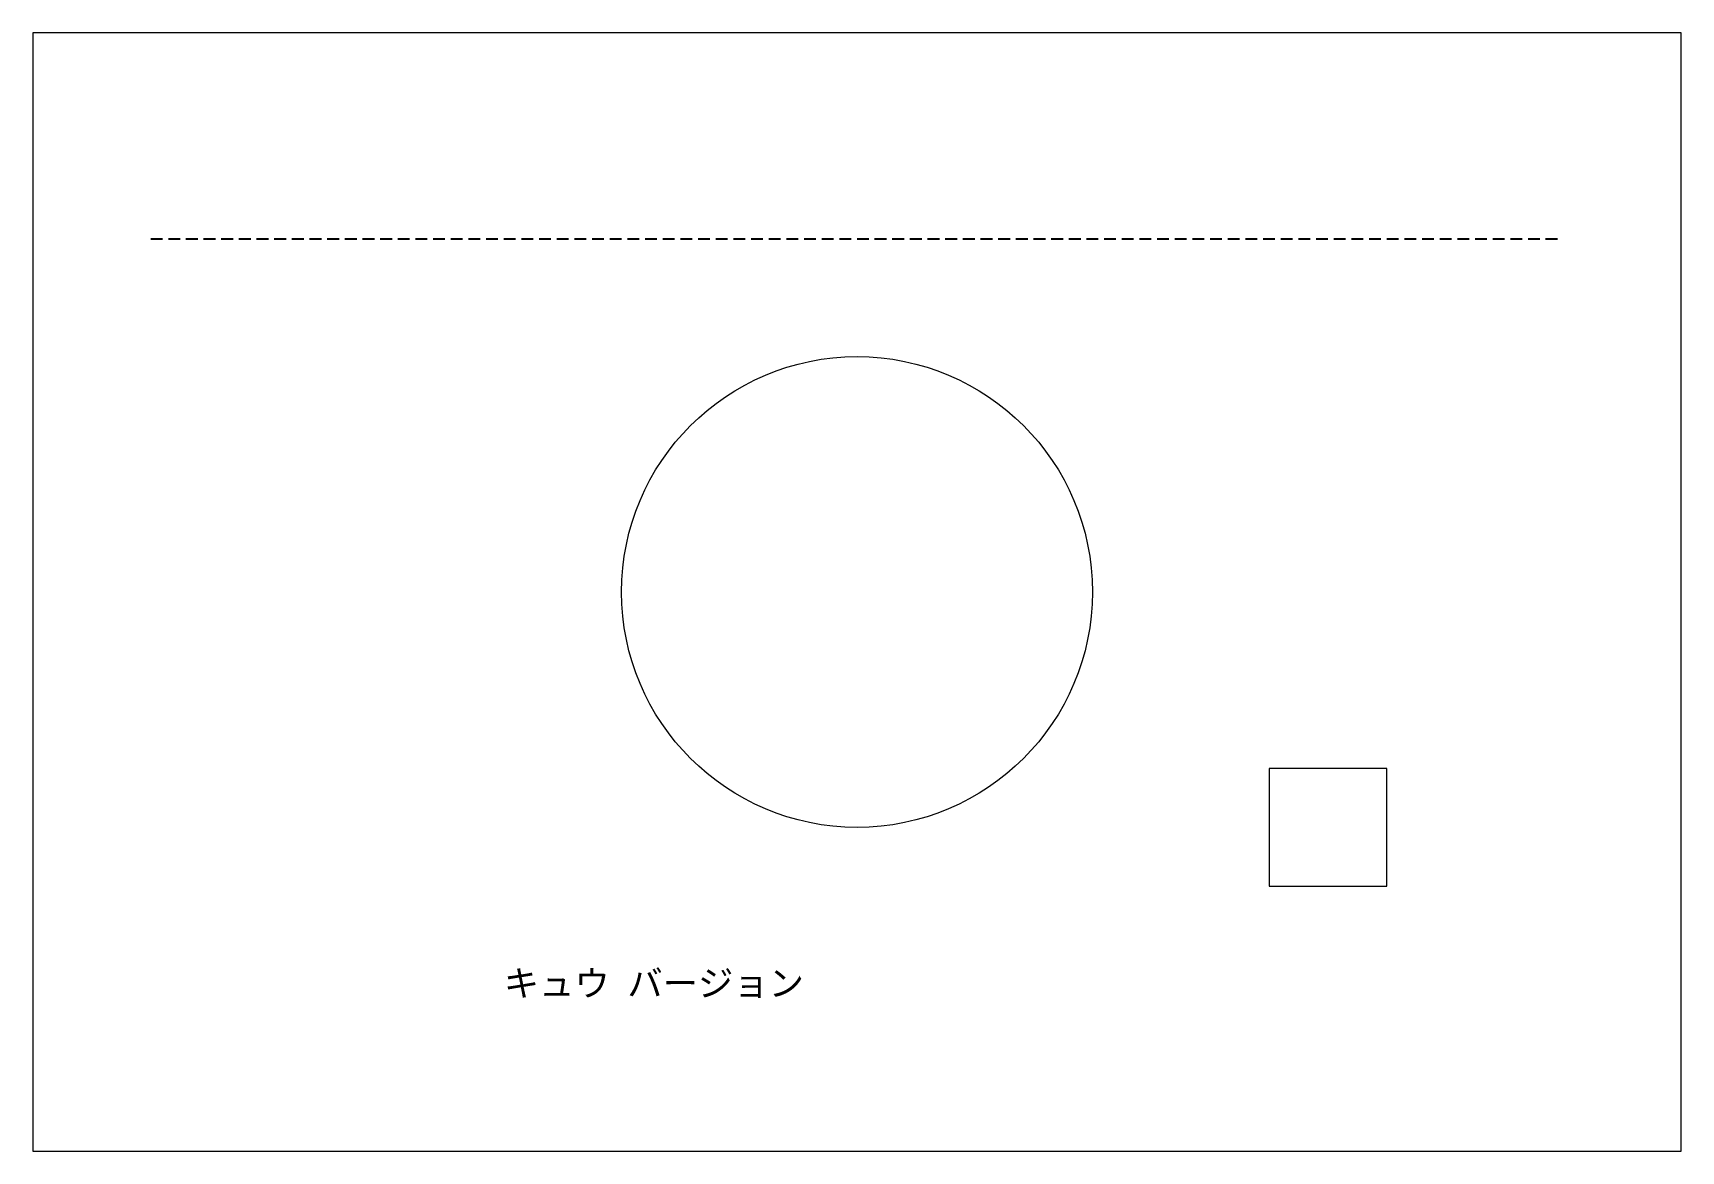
# Model space of a CAD drawing. Units: millimetres at full size, sheet at 1:50. Extents: x -7000 to 7000, y -4750 to 4750.
import ezdxf
from ezdxf.enums import TextEntityAlignment as Align

# ---------------------------------------------------------------- set-up
doc = ezdxf.new("R2010")
doc.units = ezdxf.units.MM
doc.header["$LTSCALE"] = 50
doc.linetypes.add('DASHED2', pattern=[3, 2, -1])
doc.layers.add('0-0_00', color=7, linetype='Continuous', lineweight=9)
doc.styles.add('ＭＳ ゴシック', font='')
doc.styles.get('ＭＳ ゴシック').set_extended_font_data('MS Gothic')

# ---------------------------------------------------------------- blocks, each defined once
blk = doc.blocks.new('BOX')
at = {"layer": '0-0_00'}
blk.add_lwpolyline([(-500, -500), (500, -500), (500, 500), (-500, 500)], close=True, dxfattribs=at)

msp = doc.modelspace()

# ---------------------------------------------------------------- linework, layer by layer
at = {"layer": '0-0_00', "color": 6, "linetype": 'DASHED2', "lineweight": 25}
msp.add_line((-6000, 3000), (6000, 3000), dxfattribs=at)
at = {"layer": '0-0_00'}
msp.add_lwpolyline([(-7000, -4750), (7000, -4750), (7000, 4750), (-7000, 4750)], close=True, dxfattribs=at)
at = {"layer": '0-0_00', "color": 4}
msp.add_circle((0, 0), 2000, dxfattribs=at)

# ---------------------------------------------------------------- block references
at = {"layer": '0-0_00'}
msp.add_blockref('BOX', (4000, -2000), dxfattribs=at)

# ---------------------------------------------------------------- texts
at = {"layer": '0-0_00', "style": 'ＭＳ ゴシック'}
msp.add_text('キュウ バージョン', height=219.9, dxfattribs=at).set_placement((-3000, -3500), align=Align.BOTTOM_LEFT)

doc.saveas('drawing.dxf')
